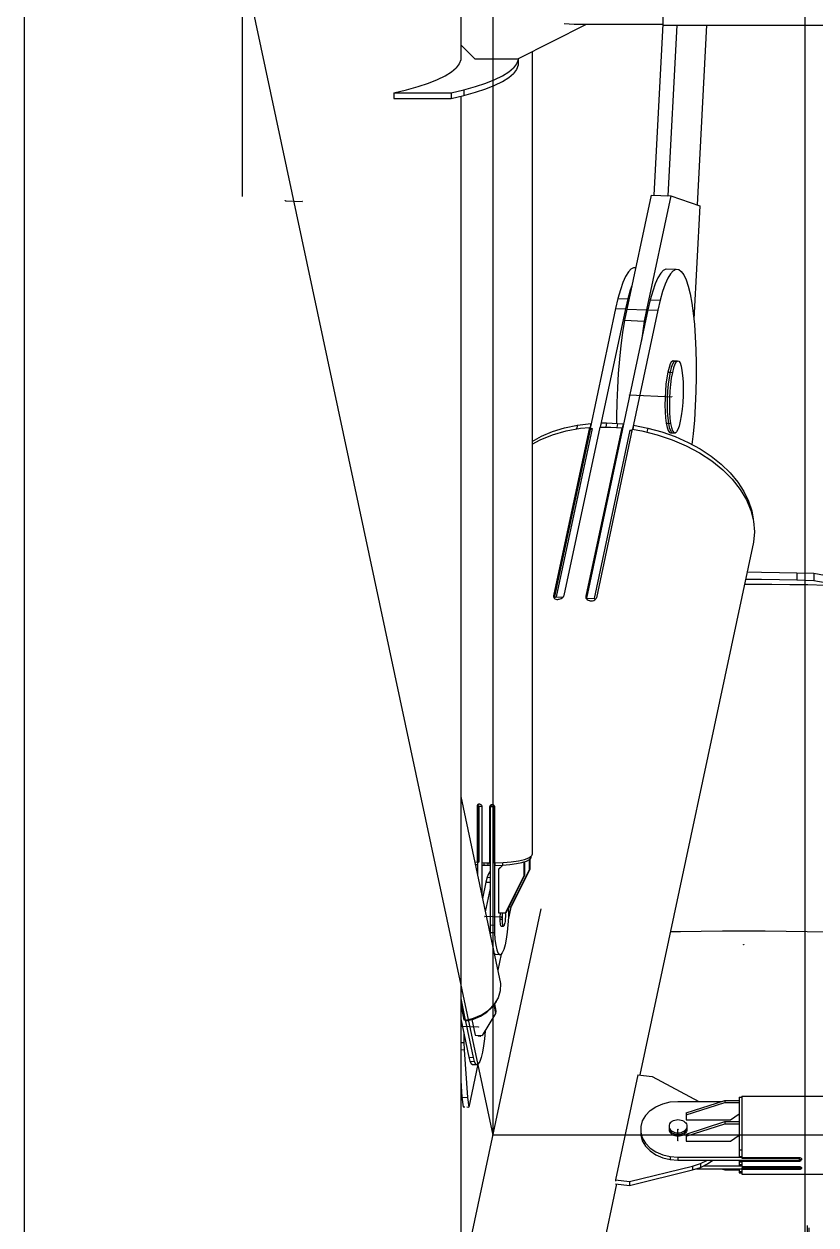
# Model space of a CAD drawing. Header units: millimetres. Extents: x 150209.93 to 150215.05, y 136675.65 to 136679.93.
# Drawn here: x 150213.4932 to 150213.5485, y 136676.2304 to 136676.3142 of the extents above; entities that cross this region are included whole.
import ezdxf

# ---------------------------------------------------------------- set-up
doc = ezdxf.new("R2010")
doc.units = ezdxf.units.MM
doc.header["$LTSCALE"] = 0.25
for name, pattern in [('CENTER', [50.8, 31.75, -6.35, 6.35, -6.35]), ('XKITLINE00', [0]), ('XKITLINE02', [4, 2, -2])]:
    doc.linetypes.add(name, pattern=pattern)

# ---------------------------------------------------------------- blocks, each defined once
blk = doc.blocks.new('çatıı')
at = {"color": 116, "linetype": 'XKITLINE02', "true_color": 0x136734}
for p, q in [((23096.3, 3998.62), (23096.3, 2597.45)), ((23097.15, 3998.62), (23097.15, 2299.1)), ((23097.68, 3997.81), (23097.68, 2298.3)), ((23096.3, 3463.1), (23096.3, 3417.45))]:
    blk.add_line(p, q, dxfattribs=at)
at = {"color": 8, "linetype": 'XKITLINE00'}
for p, q in [((22823.8, 3985.69), (22823.8, 2357.78)), ((22976.2, 3462.9), (22976.2, 3410.58)), ((23046.8, 3435.18), (23046.8, 3417.48)), ((22996.2, 3405.71), (23020.08, 3417.82)), ((23012.35, 3418.09), (23015.8, 3417.82)), ((23015.8, 3417.82), (23046.8, 3417.82)), ((23046.74, 3417.82), (23043.63, 3358.13)), ((23046.8, 3417.48), (23086.8, 3417.48)), ((23051.64, 3417.48), (23048.53, 3357.92)), ((23061.96, 3417.48), (23058.69, 3354.78)), ((23086.8, 3417.48), (23087.11, 3417.48)), ((23087.11, 3417.48), (23087.39, 3417.47)), ((23087.39, 3417.47), (23087.63, 3417.46)), ((23087.63, 3417.46), (23087.8, 3417.45)), ((23087.8, 3417.45), (23242.19, 3417.45)), ((22976.2, 3410.58), (22976.2, 3405.35)), ((22976.2, 3410.58), (22981.2, 3405.71)), ((22976.2, 3406.96), (22976.23, 3406.88)), ((22976.23, 3406.88), (22976.23, 3405.44)), ((23001.14, 3408.22), (23001.14, 3128.29)), ((22972.96, 3401.18), (22974.59, 3402.58)), ((22975.68, 3404), (22974.59, 3402.58)), ((22976.23, 3405.44), (22975.68, 3404)), ((22981.2, 3405.71), (22996.2, 3405.71)), ((22992.96, 3401.18), (22994.59, 3402.58)), ((22995.68, 3404), (22994.59, 3402.58)), ((22995.68, 3402.05), (22994.59, 3400.63)), ((22996.23, 3405.44), (22995.68, 3404)), ((22996.23, 3403.49), (22995.68, 3402.05)), ((22996.23, 3405.73), (22996.23, 3405.44)), ((22996.23, 3405.44), (22996.23, 3403.49)), ((22965.01, 3397.25), (22968.16, 3398.51)), ((22968.16, 3398.51), (22970.81, 3399.82)), ((22970.81, 3399.82), (22972.96, 3401.18)), ((22985.01, 3397.25), (22988.16, 3398.51)), ((22988.16, 3398.51), (22990.81, 3399.82)), ((22988.16, 3396.56), (22990.81, 3397.87)), ((22990.81, 3399.82), (22992.96, 3401.18)), ((22990.81, 3397.87), (22992.96, 3399.23)), ((22992.96, 3399.23), (22994.59, 3400.63)), ((22952.88, 3393.89), (22957.34, 3394.93)), ((22952.88, 3393.89), (22972.88, 3393.89)), ((22952.88, 3393.89), (22952.88, 3391.94)), ((22957.34, 3394.93), (22961.4, 3396.05)), ((22961.4, 3396.05), (22965.01, 3397.25)), ((22972.88, 3393.89), (22977.34, 3394.93)), ((22972.88, 3393.89), (22972.88, 3391.94)), ((22977.34, 3394.93), (22981.4, 3396.05)), ((22977.34, 3394.93), (22977.34, 3392.98)), ((22977.34, 3392.98), (22981.4, 3394.1)), ((22981.4, 3396.05), (22985.01, 3397.25)), ((22981.4, 3394.1), (22985.01, 3395.3)), ((22985.01, 3395.3), (22988.16, 3396.56)), ((22952.88, 3391.94), (22972.88, 3391.94)), ((22972.88, 3391.94), (22977.34, 3392.98)), ((22976.2, 3392.71), (22976.2, 2823.49)), ((23042.64, 3358.17), (23034.19, 3318.43)), ((23049.51, 3357.88), (23041.06, 3318.14)), ((23042.64, 3358.17), (23049.51, 3357.88)), ((23043.63, 3358.13), (23048.53, 3357.92)), ((23049.51, 3357.88), (23059.65, 3354.45)), ((23059.65, 3354.45), (23057.59, 3314.92)), ((23034.74, 3331.4), (23033.78, 3329.83)), ((23035.69, 3332.43), (23034.74, 3331.4)), ((23035.69, 3332.43), (23036.64, 3332.91)), ((23036.64, 3332.91), (23037.27, 3332.89)), ((23046.02, 3330.93), (23045.07, 3329.36)), ((23046.98, 3331.96), (23046.02, 3330.93)), ((23046.98, 3331.96), (23047.93, 3332.44)), ((23047.93, 3332.44), (23051.36, 3332.3)), ((23050.41, 3331.82), (23049.46, 3330.78)), ((23050.41, 3331.82), (23051.36, 3332.3)), ((23051.36, 3332.3), (23052.29, 3332.22)), ((23052.29, 3332.22), (23053.19, 3331.58)), ((23053.19, 3331.58), (23054.05, 3330.39)), ((23032.85, 3327.74), (23031.95, 3325.15)), ((23033.78, 3329.83), (23032.85, 3327.74)), ((23044.14, 3327.26), (23043.24, 3324.68)), ((23045.07, 3329.36), (23044.14, 3327.26)), ((23047.57, 3327.12), (23046.67, 3324.53)), ((23048.51, 3329.21), (23047.57, 3327.12)), ((23049.46, 3330.78), (23048.51, 3329.21)), ((23054.05, 3330.39), (23054.86, 3328.67)), ((23054.86, 3328.67), (23055.61, 3326.44)), ((23031.95, 3325.15), (23031.09, 3322.11)), ((23035.38, 3325.01), (23034.52, 3321.96)), ((23035.91, 3326.52), (23035.38, 3325.01)), ((23043.24, 3324.68), (23042.37, 3321.63)), ((23046.67, 3324.53), (23045.81, 3321.49)), ((23055.61, 3326.44), (23056.28, 3323.72)), ((23056.28, 3323.72), (23056.87, 3320.55)), ((23030.27, 3318.64), (23021.34, 3276.78)), ((23033.71, 3318.49), (23024.91, 3277.29)), ((23031.09, 3322.11), (23030.27, 3318.64)), ((23030.27, 3318.64), (23033.71, 3318.49)), ((23031.09, 3322.11), (23034.52, 3321.96)), ((23034.19, 3318.43), (23033.43, 3314.51)), ((23034.52, 3321.96), (23033.71, 3318.49)), ((23034.19, 3318.43), (23041.06, 3318.14)), ((23042.37, 3321.63), (23041.56, 3318.16)), ((23042.37, 3321.63), (23045.81, 3321.49)), ((23045.81, 3321.49), (23045, 3318.02)), ((23056.87, 3320.55), (23057.38, 3316.97)), ((23041.56, 3318.16), (23020.09, 3217.56)), ((23033.43, 3314.51), (23032.74, 3310.25)), ((23033.43, 3314.51), (23040.3, 3314.22)), ((23045, 3318.02), (23036.13, 3276.48)), ((23040.3, 3314.22), (23039.61, 3309.96)), ((23041.06, 3318.14), (23040.3, 3314.22)), ((23041.56, 3318.16), (23045, 3318.02)), ((23057.38, 3316.97), (23057.79, 3313.02)), ((23032.74, 3310.25), (23032.14, 3305.7)), ((23039.61, 3309.96), (23039.28, 3307.5)), ((23057.79, 3313.02), (23058.1, 3308.76)), ((23032.14, 3305.7), (23031.62, 3300.92)), ((23058.1, 3308.76), (23058.31, 3304.23)), ((23058.31, 3304.23), (23058.41, 3299.5)), ((23031.62, 3300.92), (23031.2, 3295.99)), ((23048.92, 3298.05), (23048.51, 3296.41)), ((23049.37, 3299.3), (23048.92, 3298.05)), ((23049.71, 3298.01), (23049.29, 3296.37)), ((23049.71, 3298.01), (23049.29, 3296.37)), ((23049.84, 3300.11), (23049.37, 3299.3)), ((23050.16, 3299.26), (23049.71, 3298.01)), ((23050.16, 3299.26), (23049.71, 3298.01)), ((23049.84, 3300.11), (23050.31, 3300.45)), ((23050.49, 3297.98), (23050.08, 3296.34)), ((23050.63, 3300.07), (23050.16, 3299.26)), ((23050.63, 3300.07), (23050.16, 3299.26)), ((23050.31, 3300.45), (23051.1, 3300.42)), ((23050.94, 3299.23), (23050.49, 3297.98)), ((23050.63, 3300.07), (23051.1, 3300.42)), ((23050.63, 3300.07), (23051.1, 3300.42)), ((23051.41, 3300.04), (23050.94, 3299.23)), ((23051.1, 3300.42), (23051.88, 3300.38)), ((23051.41, 3300.04), (23051.88, 3300.38)), ((23051.88, 3300.38), (23052.34, 3300.24)), ((23052.34, 3300.24), (23052.76, 3299.62)), ((23052.76, 3299.62), (23053.13, 3298.54)), ((23053.13, 3298.54), (23053.44, 3297.06)), ((23058.41, 3299.5), (23058.41, 3294.62)), ((23031.2, 3295.99), (23030.89, 3290.95)), ((23048.15, 3294.44), (23047.86, 3292.22)), ((23048.51, 3296.41), (23048.15, 3294.44)), ((23048.51, 3296.41), (23049.29, 3296.37)), ((23048.94, 3294.4), (23048.64, 3292.18)), ((23048.94, 3294.4), (23048.64, 3292.18)), ((23049.29, 3296.37), (23048.94, 3294.4)), ((23049.29, 3296.37), (23048.94, 3294.4)), ((23049.29, 3296.37), (23050.08, 3296.34)), ((23049.72, 3294.37), (23049.43, 3292.15)), ((23050.08, 3296.34), (23049.72, 3294.37)), ((23053.44, 3297.06), (23053.67, 3295.21)), ((23053.67, 3295.21), (23053.82, 3293.08)), ((23058.41, 3294.62), (23058.29, 3289.66)), ((23030.89, 3290.95), (23030.68, 3285.88)), ((23047.65, 3289.83), (23047.52, 3287.36)), ((23047.86, 3292.22), (23047.65, 3289.83)), ((23048.43, 3289.79), (23048.3, 3287.33)), ((23048.43, 3289.79), (23048.3, 3287.33)), ((23048.64, 3292.18), (23048.43, 3289.79)), ((23048.64, 3292.18), (23048.43, 3289.79)), ((23049.22, 3289.76), (23049.09, 3287.3)), ((23049.43, 3292.15), (23049.22, 3289.76)), ((23053.82, 3293.08), (23053.88, 3290.75)), ((23053.88, 3290.75), (23053.84, 3288.31)), ((23058.29, 3289.66), (23058.08, 3284.67)), ((23030.68, 3285.88), (23030.58, 3280.84)), ((23047.52, 3287.36), (23047.48, 3284.92)), ((23047.48, 3284.92), (23047.54, 3282.59)), ((23048.3, 3287.33), (23048.27, 3284.89)), ((23048.3, 3287.33), (23048.27, 3284.89)), ((23048.27, 3284.89), (23048.33, 3282.55)), ((23048.27, 3284.89), (23048.33, 3282.55)), ((23049.09, 3287.3), (23049.05, 3284.85)), ((23049.05, 3284.85), (23049.11, 3282.52)), ((23053.72, 3285.85), (23053.51, 3283.46)), ((23053.84, 3288.31), (23053.72, 3285.85)), ((23030.58, 3280.84), (23030.59, 3278.56)), ((23047.54, 3282.59), (23047.69, 3280.46)), ((23048.33, 3282.55), (23048.47, 3280.43)), ((23048.33, 3282.55), (23048.47, 3280.43)), ((23049.11, 3282.52), (23049.26, 3280.39)), ((23053.21, 3281.24), (23052.86, 3279.27)), ((23053.51, 3283.46), (23053.21, 3281.24)), ((23058.08, 3284.67), (23057.76, 3279.73)), ((23008.25, 3275.72), (23012.47, 3277.02)), ((23021.19, 3277.11), (23008.65, 3218.37)), ((23021.39, 3276.47), (23008.85, 3217.73)), ((23022.11, 3276.75), (23009.57, 3218)), ((23024.77, 3277.29), (23012.23, 3218.54)), ((23012.47, 3277.02), (23016.95, 3277.96)), ((23012.99, 3275.94), (23017.98, 3276.84)), ((23016.95, 3277.96), (23016.66, 3276.6)), ((23016.95, 3277.96), (23021.65, 3278.52)), ((23017.98, 3276.84), (23021.19, 3277.11)), ((23032.42, 3276.96), (23019.89, 3218.22)), ((23021.19, 3277.11), (23021.32, 3276.29)), ((23021.65, 3278.52), (23021.26, 3276.68)), ((23021.26, 3276.68), (23021.34, 3276.21)), ((23021.34, 3276.78), (23022.11, 3276.75)), ((23021.34, 3276.78), (23021.39, 3276.47)), ((23021.39, 3276.47), (23022.11, 3276.75)), ((23021.65, 3278.52), (23021.68, 3278.36)), ((23036.11, 3276.49), (23023.57, 3217.74)), ((23024.77, 3277.29), (23028.57, 3277.28)), ((23025.23, 3278.69), (23024.93, 3277.29)), ((23025.23, 3278.69), (23027.13, 3278.7)), ((23027.13, 3278.7), (23026.83, 3277.28)), ((23027.13, 3278.7), (23029.04, 3278.65)), ((23028.57, 3277.28), (23032.42, 3276.96)), ((23029.04, 3278.65), (23030.96, 3278.54)), ((23030.96, 3278.54), (23030.65, 3277.11)), ((23030.96, 3278.54), (23032.88, 3278.37)), ((23032.42, 3276.96), (23032.56, 3276.15)), ((23032.88, 3278.37), (23032.49, 3276.53)), ((23032.49, 3276.53), (23032.57, 3276.05)), ((23032.88, 3278.37), (23032.96, 3277.88)), ((23036.11, 3276.49), (23039.45, 3275.93)), ((23036.57, 3277.89), (23036.26, 3276.46)), ((23036.57, 3277.89), (23041.52, 3276.93)), ((23041.52, 3276.93), (23041.21, 3275.5)), ((23041.52, 3276.93), (23046.37, 3275.6)), ((23047.69, 3280.46), (23047.92, 3278.62)), ((23047.92, 3278.62), (23048.71, 3278.58)), ((23047.92, 3278.62), (23048.23, 3277.13)), ((23048.23, 3277.13), (23048.6, 3276.05)), ((23048.47, 3280.43), (23048.71, 3278.58)), ((23048.47, 3280.43), (23048.71, 3278.58)), ((23048.71, 3278.58), (23049.02, 3277.1)), ((23048.71, 3278.58), (23049.49, 3278.55)), ((23048.71, 3278.58), (23049.02, 3277.1)), ((23049.02, 3277.1), (23049.39, 3276.02)), ((23049.02, 3277.1), (23049.39, 3276.02)), ((23049.26, 3280.39), (23049.49, 3278.55)), ((23049.49, 3278.55), (23049.8, 3277.06)), ((23049.8, 3277.06), (23050.17, 3275.99)), ((23051.99, 3276.38), (23051.52, 3275.56)), ((23052.44, 3277.63), (23051.99, 3276.38)), ((23052.86, 3279.27), (23052.44, 3277.63)), ((23057.76, 3279.73), (23057.34, 3274.88)), ((23001.14, 3272.27), (23004.36, 3274.08)), ((23001.14, 3271.32), (23003.98, 3272.87)), ((23003.98, 3272.87), (23008.3, 3274.61)), ((23004.36, 3274.08), (23008.25, 3275.72)), ((23008.3, 3274.61), (23012.99, 3275.94)), ((23021.32, 3276.29), (23008.81, 3217.63)), ((23032.56, 3276.15), (23020.03, 3217.46)), ((23035.29, 3276.19), (23022.75, 3217.45)), ((23035.29, 3276.19), (23036.04, 3276.16)), ((23035.29, 3276.19), (23035.98, 3275.91)), ((23039.45, 3275.93), (23044.8, 3274.6)), ((23044.8, 3274.6), (23049.99, 3272.86)), ((23046.37, 3275.6), (23051.06, 3273.93)), ((23048.6, 3276.05), (23049.03, 3275.43)), ((23049.03, 3275.43), (23049.48, 3275.29)), ((23049.39, 3276.02), (23049.81, 3275.4)), ((23049.39, 3276.02), (23049.81, 3275.4)), ((23049.48, 3275.29), (23050.27, 3275.26)), ((23049.81, 3275.4), (23050.27, 3275.26)), ((23049.81, 3275.4), (23050.27, 3275.26)), ((23049.99, 3272.86), (23054.94, 3270.73)), ((23050.17, 3275.99), (23050.6, 3275.37)), ((23050.27, 3275.26), (23051.05, 3275.22)), ((23050.6, 3275.37), (23051.05, 3275.22)), ((23051.05, 3275.22), (23051.52, 3275.56)), ((23051.06, 3273.93), (23055.55, 3271.93)), ((23057.34, 3274.88), (23056.93, 3271.18)), ((23054.94, 3270.73), (23059.58, 3268.25)), ((23055.55, 3271.93), (23059.76, 3269.64)), ((23059.58, 3268.25), (23063.84, 3265.44)), ((23059.76, 3269.64), (23063.65, 3267.07)), ((23063.65, 3267.07), (23067.17, 3264.27)), ((23063.84, 3265.44), (23067.66, 3262.36)), ((23067.17, 3264.27), (23070.27, 3261.27)), ((23067.66, 3262.36), (23070.98, 3259.04)), ((23070.27, 3261.27), (23072.91, 3258.1)), ((23028.24, 3255.93), (23028.26, 3255.82)), ((23070.98, 3259.04), (23073.76, 3255.54)), ((23072.91, 3258.1), (23075.07, 3254.81)), ((23073.76, 3255.54), (23075.95, 3251.9)), ((23075.07, 3254.81), (23076.71, 3251.43)), ((23075.95, 3251.9), (23077.52, 3248.18)), ((23076.71, 3251.43), (23077.81, 3248.01)), ((23077.52, 3248.18), (23078.46, 3244.44)), ((23077.81, 3248.01), (23078.28, 3245.14)), ((23078.46, 3244.44), (23078.74, 3240.72)), ((23078.74, 3240.72), (23078.36, 3237.08)), ((23078.36, 3237.08), (23038.7, 3051.26)), ((23076.15, 3226.73), (23081.2, 3226.68)), ((23081.2, 3226.68), (23087.45, 3226.57)), ((23087.45, 3226.57), (23093.54, 3226.44)), ((23093.54, 3226.44), (23099.43, 3226.27)), ((23093.54, 3226.44), (23093.54, 3223.94)), ((23099.43, 3226.27), (23109.37, 3224.48)), ((23099.43, 3226.27), (23099.43, 3223.77)), ((23010.16, 3223.98), (23010.18, 3223.97)), ((23075.24, 3222.5), (23078.33, 3222.5)), ((23075.62, 3224.24), (23081.2, 3224.18)), ((23078.33, 3222.5), (23084.77, 3222.46)), ((23081.2, 3224.18), (23087.45, 3224.08)), ((23084.77, 3222.46), (23091.13, 3222.39)), ((23087.45, 3224.08), (23093.54, 3223.94)), ((23091.13, 3222.39), (23097.39, 3222.29)), ((23093.54, 3223.94), (23099.43, 3223.77)), ((23097.39, 3222.29), (23103.48, 3222.15)), ((23099.43, 3223.77), (23109.37, 3221.98)), ((23008.65, 3218.37), (23008.63, 3218.07)), ((23008.63, 3218.07), (23008.7, 3217.79)), ((23008.65, 3218.37), (23008.76, 3217.7)), ((23008.7, 3217.79), (23008.86, 3217.55)), ((23008.85, 3217.73), (23009.57, 3218)), ((23008.85, 3217.73), (23008.88, 3217.53)), ((23009.57, 3218), (23011.88, 3217.9)), ((23011.66, 3217.69), (23011.93, 3217.95)), ((23012.12, 3218.24), (23011.93, 3217.95)), ((23012.23, 3218.54), (23012.12, 3218.24)), ((23019.89, 3218.22), (23019.87, 3217.91)), ((23019.87, 3217.91), (23019.94, 3217.61)), ((23019.89, 3218.22), (23020, 3217.51)), ((23023.57, 3217.74), (23023.46, 3217.44)), ((23008.86, 3217.55), (23009.09, 3217.36)), ((23009.09, 3217.36), (23009.4, 3217.23)), ((23009.4, 3217.23), (23009.75, 3217.16)), ((23009.75, 3217.16), (23010.14, 3217.16)), ((23010.14, 3217.16), (23010.38, 3217.2)), ((23010.38, 3217.2), (23010.55, 3217.21)), ((23010.55, 3217.21), (23010.95, 3217.31)), ((23010.95, 3217.31), (23011.32, 3217.48)), ((23011.32, 3217.48), (23011.66, 3217.69)), ((23019.94, 3217.61), (23020.1, 3217.34)), ((23020.09, 3217.56), (23020.13, 3217.31)), ((23020.09, 3217.56), (23022.75, 3217.45)), ((23020.1, 3217.34), (23020.35, 3217.1)), ((23020.35, 3217.1), (23020.66, 3216.91)), ((23020.66, 3216.91), (23021.02, 3216.77)), ((23021.02, 3216.77), (23021.19, 3216.75)), ((23021.19, 3216.75), (23021.43, 3216.69)), ((23021.43, 3216.69), (23021.85, 3216.65)), ((23021.85, 3216.65), (23022.26, 3216.69)), ((23022.26, 3216.69), (23022.65, 3216.79)), ((23022.65, 3216.79), (23022.99, 3216.96)), ((23022.75, 3217.45), (23023.29, 3217.22)), ((23022.99, 3216.96), (23023.26, 3217.18)), ((23023.46, 3217.44), (23023.26, 3217.18)), ((22976.2, 3148.38), (22990.13, 3083.1)), ((22982, 3145.29), (22981.94, 3145.04)), ((22982.06, 3145.17), (22981.94, 3145.04)), ((22981.94, 3145.04), (22981.94, 3125.5)), ((22982.1, 3145.51), (22982, 3145.29)), ((22982.1, 3145.39), (22982.06, 3145.17)), ((22982.06, 3145.17), (22982.06, 3125.64)), ((22982.19, 3145.6), (22982.1, 3145.42)), ((22982.11, 3145.53), (22982.28, 3145.68)), ((22982.73, 3145.81), (22982.13, 3145.13)), ((22982.13, 3145.13), (22982.13, 3125.59)), ((22982.13, 3145.13), (22982.52, 3145.05)), ((22982.28, 3145.68), (22982.5, 3145.78)), ((22982.5, 3145.78), (22982.76, 3145.81)), ((22982.52, 3145.05), (22982.52, 3125.52)), ((22982.52, 3145.05), (22983.55, 3145.01)), ((22982.76, 3145.81), (22983.01, 3145.75)), ((22983.01, 3145.75), (22983.24, 3145.62)), ((22983.24, 3145.62), (22983.42, 3145.42)), ((22983.42, 3145.42), (22983.53, 3145.18)), ((22983.53, 3145.18), (22983.57, 3144.92)), ((22983.55, 3145.01), (22983.55, 3113.92)), ((22983.57, 3144.92), (22983.57, 3125.39)), ((22986.36, 3145.07), (22986.32, 3144.81)), ((22986.44, 3144.94), (22986.32, 3144.81)), ((22986.32, 3144.81), (22986.32, 3125.28)), ((22986.49, 3145.29), (22986.36, 3145.07)), ((22986.48, 3145.19), (22986.36, 3145.07)), ((22986.48, 3145.19), (22986.44, 3144.94)), ((22986.44, 3144.94), (22986.44, 3125.4)), ((22986.58, 3145.38), (22986.48, 3145.19)), ((22986.49, 3145.29), (22986.67, 3145.48)), ((22987.15, 3145.62), (22986.5, 3144.89)), ((22986.5, 3144.89), (22986.5, 3103.58)), ((22986.5, 3144.89), (22987.52, 3144.85)), ((22986.67, 3145.48), (22986.91, 3145.59)), ((22986.91, 3145.59), (22987.18, 3145.63)), ((22987.18, 3145.63), (22987.44, 3145.58)), ((22987.44, 3145.58), (22987.68, 3145.46)), ((22987.52, 3144.85), (22988.01, 3144.88)), ((22987.52, 3144.85), (22987.52, 3125.31)), ((22987.68, 3145.46), (22987.87, 3145.27)), ((22987.87, 3145.27), (22987.97, 3145.04)), ((22987.97, 3145.04), (22988.03, 3144.78)), ((22988.02, 3144.84), (22988.02, 3125.35)), ((22988.03, 3144.78), (22988.03, 3125.25)), ((22982.06, 3130.73), (22982.13, 3130.73)), ((22981.05, 3125.62), (22981.94, 3125.5)), ((22982.06, 3125.64), (22981.94, 3125.5)), ((22982.13, 3125.71), (22982.02, 3125.59)), ((22982.02, 3125.59), (22982.02, 3124.61)), ((22982.13, 3125.59), (22982.08, 3125.54)), ((22982.08, 3125.54), (22982.52, 3125.52)), ((22982.08, 3125.54), (22982.08, 3120.82)), ((22982.13, 3125.59), (22982.52, 3125.52)), ((22986.5, 3128.66), (22986.44, 3128.6)), ((22990.99, 3125.35), (22993.84, 3125.59)), ((22993.84, 3125.59), (22996.37, 3125.95)), ((22996.37, 3125.95), (22998.45, 3126.44)), ((22997.6, 3125.37), (22998.22, 3125.56)), ((22998.22, 3125.56), (22998.24, 3125.56)), ((22998.25, 3125.57), (22998.24, 3125.56)), ((22998.24, 3125.56), (22998.24, 3120.68)), ((22998.25, 3125.57), (22999.14, 3125.85)), ((22998.43, 3125.63), (22998.43, 3120.89)), ((22998.45, 3126.44), (22999.99, 3127)), ((22999.14, 3125.85), (23000.18, 3126.39)), ((22999.99, 3127), (23000.9, 3127.63)), ((23000.13, 3126.36), (23000.13, 3122.79)), ((23000.69, 3126.96), (23000.18, 3126.39)), ((23000.32, 3126.54), (23000.32, 3123)), ((23000.69, 3127.49), (23000.69, 3126.96)), ((23001.14, 3128.29), (23000.9, 3127.63)), ((22981.25, 3124.71), (22982.02, 3124.61)), ((22982.08, 3124.68), (22982.02, 3124.61)), ((22983.57, 3125.39), (22984.92, 3125.3)), ((22983.63, 3125.39), (22983.63, 3124.48)), ((22983.63, 3124.48), (22984.31, 3124.44)), ((22984.31, 3125.34), (22984.31, 3124.44)), ((22984.31, 3124.44), (22984.99, 3124.41)), ((22984.92, 3125.3), (22986.32, 3125.28)), ((22984.99, 3124.41), (22985.69, 3124.38)), ((22985.94, 3121.45), (22985.45, 3120.19)), ((22985.69, 3125.29), (22985.69, 3124.38)), ((22985.69, 3124.38), (22986.38, 3124.37)), ((22986.45, 3122.29), (22985.94, 3121.45)), ((22986.44, 3125.4), (22986.32, 3125.28)), ((22986.5, 3125.47), (22986.38, 3125.35)), ((22986.38, 3125.35), (22986.38, 3124.37)), ((22986.5, 3124.49), (22986.38, 3124.37)), ((22986.45, 3122.29), (22986.5, 3122.33)), ((22987.52, 3125.31), (22988.02, 3125.35)), ((22987.52, 3125.31), (22987.97, 3125.3)), ((22988.02, 3125.35), (22987.97, 3125.3)), ((22987.97, 3125.3), (22987.97, 3103.52)), ((22988.03, 3125.25), (22990.99, 3125.35)), ((22988.11, 3125.25), (22988.11, 3124.36)), ((22988.11, 3124.36), (22990.79, 3124.45)), ((22989.4, 3123), (22990.94, 3124.46)), ((22989.59, 3123.21), (22989.4, 3123)), ((22989.4, 3123), (22989.4, 3107.86)), ((22989.59, 3123.21), (22990.9, 3124.46)), ((22990.79, 3125.34), (22990.79, 3124.45)), ((22990.79, 3124.45), (22993.34, 3124.65)), ((22993.34, 3124.65), (22995.64, 3124.96)), ((23000.13, 3122.79), (22993.75, 3109.87)), ((23000.32, 3123), (22993.93, 3110.08)), ((22995.64, 3124.96), (22997.6, 3125.37)), ((23000.32, 3123), (23000.13, 3122.79)), ((22984.98, 3118.55), (22983.78, 3112.83)), ((22985.45, 3120.19), (22984.98, 3118.55)), ((22984.98, 3118.55), (22986.5, 3118.49)), ((22985.45, 3120.19), (22986.5, 3120.14)), ((22998.24, 3120.68), (22991.86, 3107.76)), ((22998.43, 3120.89), (22992.05, 3107.97)), ((22998.43, 3120.89), (22998.24, 3120.68)), ((22986.5, 3116.32), (22984.78, 3108.16)), ((22993.75, 3109.81), (22992.8, 3105.31)), ((22992.91, 3109.06), (22992.86, 3106.34)), ((22992.91, 3109.72), (22992.91, 3109.06)), ((22993, 3109.9), (22993.75, 3109.87)), ((22993.74, 3109.86), (22993.75, 3109.81)), ((22993.93, 3110.08), (22993.75, 3109.87)), ((22989.4, 3107.86), (22991.86, 3107.76)), ((22989.87, 3106.17), (22989.86, 3105.63)), ((22989.86, 3105.63), (22990.64, 3105.6)), ((22989.86, 3105.63), (22989.87, 3105.12)), ((22989.89, 3106.71), (22989.87, 3106.17)), ((22989.87, 3105.12), (22989.89, 3104.64)), ((22989.93, 3107.23), (22989.89, 3106.71)), ((22989.89, 3104.64), (22989.93, 3104.21)), ((22989.99, 3107.73), (22989.93, 3107.23)), ((22990.01, 3107.83), (22989.99, 3107.73)), ((22990.65, 3106.13), (22990.64, 3105.6)), ((22990.64, 3105.6), (22990.65, 3105.08)), ((22990.68, 3106.67), (22990.65, 3106.13)), ((22990.65, 3105.08), (22990.68, 3104.6)), ((22990.72, 3107.2), (22990.68, 3106.67)), ((22990.68, 3104.6), (22990.72, 3104.17)), ((22990.78, 3107.7), (22990.72, 3107.2)), ((22990.8, 3107.8), (22990.78, 3107.7)), ((22991.68, 3104.81), (22991.6, 3104.36)), ((22991.73, 3105.31), (22991.68, 3104.81)), ((22991.78, 3105.83), (22991.73, 3105.31)), ((22991.78, 3107.76), (22991.8, 3107.43)), ((22991.8, 3106.37), (22991.78, 3105.83)), ((22991.8, 3107.43), (22991.81, 3106.91)), ((22991.81, 3106.91), (22991.8, 3106.37)), ((22992.05, 3107.97), (22991.86, 3107.76)), ((22992.86, 3106.34), (22992.7, 3103.61)), ((22986.5, 3103.58), (22986.55, 3100.98)), ((22986.5, 3103.58), (22987.97, 3103.52)), ((22986.55, 3100.98), (22986.66, 3099.34)), ((22986.55, 3100.98), (22988.02, 3100.92)), ((22987.97, 3103.52), (22988.02, 3100.92)), ((22988.02, 3100.92), (22988.18, 3098.55)), ((22989.93, 3104.21), (22989.99, 3103.84)), ((22989.99, 3103.84), (22990.07, 3103.55)), ((22990.07, 3103.55), (22990.15, 3103.34)), ((22990.15, 3103.34), (22990.24, 3103.22)), ((22990.24, 3103.22), (22990.34, 3103.19)), ((22990.34, 3103.19), (22991.13, 3103.16)), ((22990.72, 3104.17), (22990.78, 3103.81)), ((22990.78, 3103.81), (22990.85, 3103.51)), ((22990.85, 3103.51), (22990.93, 3103.31)), ((22990.93, 3103.31), (22991.03, 3103.19)), ((22991.03, 3103.19), (22991.13, 3103.16)), ((22991.13, 3103.16), (22991.23, 3103.23)), ((22991.33, 3103.39), (22991.23, 3103.23)), ((22991.43, 3103.63), (22991.33, 3103.39)), ((22991.52, 3103.96), (22991.43, 3103.63)), ((22991.6, 3104.36), (22991.52, 3103.96)), ((22992.44, 3101.01), (22992.1, 3098.63)), ((22992.7, 3103.61), (22992.44, 3101.01)), ((23049.37, 3101.24), (23052.88, 3101.32)), ((23052.88, 3101.32), (23060.13, 3101.44)), ((23060.13, 3101.44), (23067.53, 3101.51)), ((23067.53, 3101.51), (23075, 3101.53)), ((23075, 3101.53), (23082.46, 3101.51)), ((23082.46, 3101.51), (23089.86, 3101.44)), ((23089.86, 3101.44), (23097.12, 3101.32)), ((23097.12, 3101.32), (23104.16, 3101.16)), ((22988.18, 3098.55), (22988.44, 3096.53)), ((22988.44, 3096.53), (22988.79, 3094.93)), ((22991.68, 3096.59), (22991.21, 3094.98)), ((22992.1, 3098.63), (22991.68, 3096.59)), ((22987.86, 3093.74), (22988.2, 3093.33)), ((22988.2, 3093.33), (22989.68, 3093.26)), ((22988.79, 3094.93), (22989.2, 3093.82)), ((22990.3, 3093.4), (22989.12, 3087.81)), ((22989.2, 3093.82), (22989.68, 3093.26)), ((22989.68, 3093.26), (22990.18, 3093.27)), ((22990.7, 3093.85), (22990.18, 3093.27)), ((22991.21, 3094.98), (22990.7, 3093.85)), ((22990.03, 3080.63), (22989.27, 3078.19)), ((22990.13, 3083.1), (22990.03, 3080.63)), ((22976.2, 3077.86), (22977.8, 3070.33)), ((22976.2, 3075.61), (22977.29, 3070.51)), ((22987.87, 3075.9), (22985.91, 3073.88)), ((22987.76, 3075.69), (22987.17, 3074.88)), ((22987.75, 3075.67), (22987.76, 3075.67)), ((22987.77, 3075.71), (22987.76, 3075.67)), ((22987.76, 3075.67), (22988.39, 3072.73)), ((22988.59, 3076.84), (22987.77, 3075.71)), ((22989.27, 3078.19), (22987.87, 3075.9)), ((22988, 3076.03), (22988.53, 3073.53)), ((22988.94, 3077.65), (22988.59, 3076.84)), ((22980.63, 3070.7), (22983.11, 3071.74)), ((22980.71, 3071.02), (22983.48, 3072.22)), ((22983.11, 3071.74), (22985.32, 3073.15)), ((22983.48, 3072.22), (22985.91, 3073.88)), ((22988.39, 3072.73), (22983.7, 3065.05)), ((22985.32, 3073.15), (22987.17, 3074.88)), ((22988.53, 3073.53), (22988.39, 3072.73)), ((22976.2, 3070.83), (22979.06, 3057.42)), ((22976.2, 3070.8), (22976.2, 3070.76)), ((22976.2, 3070.27), (22976.27, 3069.9)), ((22976.2, 3069.9), (22976.27, 3069.9)), ((22976.33, 3070.21), (22976.27, 3069.9)), ((22977.29, 3070.51), (22977.73, 3070.68)), ((22977.29, 3070.51), (22977.73, 3070.49)), ((22977.75, 3070.59), (22977.73, 3070.49)), ((22977.73, 3070.49), (22980.53, 3057.36)), ((22977.8, 3070.33), (22980.71, 3071.02)), ((22977.92, 3070.36), (22977.98, 3070.07)), ((22977.98, 3070.07), (22980.63, 3070.7)), ((22980.09, 3070.57), (22981.25, 3065.15)), ((22980.57, 3070.98), (22980.63, 3070.7)), ((22977.34, 3065.45), (22977.34, 3065.2)), ((22977.34, 3065.2), (22977.36, 3062.54)), ((22981.25, 3065.15), (22983.7, 3065.05)), ((22982.03, 3065.12), (22982.1, 3064.97)), ((22982.1, 3064.97), (22982.19, 3064.86)), ((22982.29, 3064.85), (22983.08, 3064.82)), ((22982.82, 3065.08), (22982.89, 3064.93)), ((22982.89, 3064.93), (22982.98, 3064.83)), ((22982.98, 3064.83), (22983.08, 3064.82)), ((22983.08, 3064.82), (22983.18, 3064.9)), ((22983.27, 3065.06), (22983.18, 3064.9)), ((22984.51, 3063.88), (22984.21, 3061.38)), ((22984.72, 3066.55), (22984.51, 3063.88)), ((22984.73, 3066.73), (22984.72, 3066.55)), ((22976.2, 3062.59), (22977.36, 3062.54)), ((22976.2, 3060.1), (22977.47, 3060.05)), ((22977.36, 3062.54), (22977.47, 3060.05)), ((22977.47, 3060.05), (22978.53, 3043.43)), ((22983.82, 3059.17), (22983.37, 3057.34)), ((22984.21, 3061.38), (22983.82, 3059.17)), ((22979.06, 3057.42), (22979.44, 3056.05)), ((22979.06, 3057.42), (22980.53, 3057.36)), ((22982.23, 3055.06), (22979.07, 3040.04)), ((22979.44, 3056.05), (22979.89, 3055.2)), ((22979.44, 3056.05), (22980.91, 3055.99)), ((22979.89, 3055.2), (22980.38, 3054.91)), ((22980.38, 3054.91), (22981.85, 3054.85)), ((22980.53, 3057.36), (22980.91, 3055.99)), ((22980.91, 3055.99), (22981.36, 3055.14)), ((22981.36, 3055.14), (22981.85, 3054.85)), ((22981.85, 3054.85), (22982.36, 3055.13)), ((22982.88, 3055.98), (22982.36, 3055.13)), ((22983.37, 3057.34), (22982.88, 3055.98)), ((23038.08, 3051.34), (23030.24, 3014.62)), ((23038.08, 3051.34), (23043.02, 3050.75)), ((23043.02, 3050.75), (23059.27, 3042.02)), ((22976.2, 3049.34), (22976.57, 3043.51)), ((22976.57, 3043.51), (22978.53, 3043.43)), ((22976.57, 3043.51), (22977.11, 3040.12)), ((22978.53, 3043.43), (22979.07, 3040.04)), ((23046.73, 3041.18), (23049.33, 3041.81)), ((23049.33, 3041.81), (23052.05, 3042.02)), ((23052.05, 3042.02), (23067.21, 3042.02)), ((23054.85, 3038.04), (23068.35, 3042.39)), ((23068.35, 3042.39), (23068.35, 3041.65)), ((23068.35, 3042.39), (23073.35, 3042.39)), ((23073.35, 3043.48), (23074.35, 3043.48)), ((23073.35, 3043.48), (23073.35, 3042.39)), ((23073.35, 3042.39), (23073.35, 3042.35)), ((23073.35, 3042.35), (23073.35, 3034.24)), ((23074.35, 3043.9), (23146.63, 3043.9)), ((23074.35, 3043.9), (23074.35, 3022.47)), ((22977.11, 3040.12), (22977.61, 3040.1)), ((22978.32, 3040.07), (22979.07, 3040.04)), ((23042.32, 3038.8), (23040.71, 3037.15)), ((23042.32, 3038.8), (23044.35, 3040.16)), ((23044.35, 3040.16), (23046.73, 3041.18)), ((23054.85, 3037.3), (23068.35, 3041.65)), ((23054.85, 3038.04), (23054.85, 3035.63)), ((23068.35, 3041.65), (23073.35, 3041.65)), ((23070.35, 3035.63), (23073.35, 3037.63)), ((23039.59, 3035.29), (23039.03, 3033.3)), ((23040.71, 3037.15), (23039.59, 3035.29)), ((23049, 3033.75), (23048.95, 3033.35)), ((23049.14, 3034.14), (23049, 3033.75)), ((23049.37, 3034.5), (23049.14, 3034.14)), ((23049.68, 3034.83), (23049.37, 3034.5)), ((23049.68, 3034.83), (23050.06, 3035.12)), ((23050.06, 3035.12), (23050.5, 3035.35)), ((23050.5, 3035.35), (23050.99, 3035.52)), ((23050.99, 3035.52), (23051.51, 3035.62)), ((23051.51, 3035.62), (23052.05, 3035.66)), ((23052.05, 3035.66), (23052.59, 3035.62)), ((23052.59, 3035.62), (23053.11, 3035.52)), ((23053.11, 3035.52), (23053.6, 3035.35)), ((23053.6, 3035.35), (23054.05, 3035.12)), ((23054.05, 3035.12), (23054.43, 3034.83)), ((23054.43, 3034.83), (23054.74, 3034.5)), ((23054.74, 3034.5), (23054.97, 3034.14)), ((23054.85, 3035.63), (23070.35, 3035.63)), ((23054.85, 3030.61), (23068.35, 3034.95)), ((23054.85, 3029.86), (23068.35, 3034.21)), ((23054.97, 3034.14), (23055.11, 3033.75)), ((23055.11, 3033.75), (23055.15, 3033.35)), ((23068.35, 3034.95), (23068.35, 3034.21)), ((23068.35, 3034.95), (23073.35, 3034.95)), ((23068.35, 3034.21), (23073.35, 3034.21)), ((23073.35, 3034.24), (23073.35, 3034.21)), ((23073.35, 3034.21), (23073.35, 3034.2)), ((23073.35, 3034.2), (23073.35, 3022.77)), ((23039.03, 3033.3), (23039.03, 3030.26)), ((23039.03, 3031.26), (23039.59, 3029.27)), ((23039.03, 3030.26), (23039.59, 3028.27)), ((23039.59, 3029.27), (23040.71, 3027.41)), ((23048.95, 3033.35), (23048.95, 3032.82)), ((23048.95, 3033.35), (23049, 3032.95)), ((23048.95, 3032.82), (23049, 3032.42)), ((23048.95, 3032.82), (23048.95, 3032.28)), ((23048.95, 3032.82), (23049, 3032.42)), ((23048.95, 3032.28), (23049, 3031.88)), ((23049, 3032.95), (23049.14, 3032.56)), ((23049, 3032.42), (23049.14, 3032.03)), ((23049, 3032.42), (23049.14, 3032.03)), ((23049, 3031.88), (23049.14, 3031.49)), ((23049.14, 3032.56), (23049.37, 3032.2)), ((23049.14, 3032.03), (23049.37, 3031.66)), ((23049.14, 3032.03), (23049.37, 3031.66)), ((23049.14, 3031.49), (23049.37, 3031.13)), ((23049.37, 3032.2), (23049.68, 3031.87)), ((23049.37, 3031.66), (23049.68, 3031.33)), ((23049.37, 3031.66), (23049.68, 3031.33)), ((23049.37, 3031.13), (23049.68, 3030.8)), ((23049.68, 3031.87), (23050.06, 3031.59)), ((23049.68, 3031.33), (23050.06, 3031.05)), ((23049.68, 3031.33), (23050.06, 3031.05)), ((23049.68, 3030.8), (23050.06, 3030.52)), ((23050.06, 3031.59), (23050.5, 3031.35)), ((23050.06, 3031.05), (23050.5, 3030.82)), ((23050.06, 3031.05), (23050.5, 3030.82)), ((23050.06, 3030.52), (23050.5, 3030.28)), ((23050.5, 3031.35), (23050.99, 3031.18)), ((23050.5, 3030.82), (23050.99, 3030.65)), ((23050.5, 3030.82), (23050.99, 3030.65)), ((23050.5, 3030.28), (23050.99, 3030.11)), ((23050.99, 3031.18), (23051.51, 3031.08)), ((23050.99, 3030.65), (23051.51, 3030.55)), ((23050.99, 3030.65), (23051.51, 3030.55)), ((23050.99, 3030.11), (23051.51, 3030.01)), ((23051.51, 3031.08), (23052.05, 3031.05)), ((23051.51, 3030.55), (23052.05, 3030.51)), ((23051.51, 3030.55), (23052.05, 3030.51)), ((23051.51, 3030.01), (23052.05, 3029.98)), ((23052.05, 3031.05), (23052.59, 3031.08)), ((23052.05, 3031.05), (23052.05, 3030.51)), ((23052.05, 3030.51), (23052.59, 3030.55)), ((23052.05, 3030.51), (23052.59, 3030.55)), ((23052.05, 3030.51), (23052.05, 3029.98)), ((23052.05, 3029.98), (23052.59, 3030.01)), ((23052.59, 3031.08), (23053.11, 3031.18)), ((23052.59, 3030.55), (23053.11, 3030.65)), ((23052.59, 3030.55), (23053.11, 3030.65)), ((23052.59, 3030.01), (23053.11, 3030.11)), ((23053.11, 3031.18), (23053.6, 3031.35)), ((23053.11, 3030.65), (23053.6, 3030.82)), ((23053.11, 3030.65), (23053.6, 3030.82)), ((23053.11, 3030.11), (23053.6, 3030.28)), ((23053.6, 3031.35), (23054.05, 3031.59)), ((23053.6, 3030.82), (23054.05, 3031.05)), ((23053.6, 3030.82), (23054.05, 3031.05)), ((23053.6, 3030.28), (23054.05, 3030.52)), ((23054.05, 3031.59), (23054.43, 3031.87)), ((23054.05, 3031.05), (23054.43, 3031.33)), ((23054.05, 3031.05), (23054.43, 3031.33)), ((23054.05, 3030.52), (23054.43, 3030.8)), ((23054.74, 3032.2), (23054.43, 3031.87)), ((23054.74, 3031.66), (23054.43, 3031.33)), ((23054.74, 3031.66), (23054.43, 3031.33)), ((23054.74, 3031.13), (23054.43, 3030.8)), ((23054.97, 3032.56), (23054.74, 3032.2)), ((23054.97, 3032.03), (23054.74, 3031.66)), ((23054.97, 3032.03), (23054.74, 3031.66)), ((23054.97, 3031.49), (23054.74, 3031.13)), ((23054.85, 3030.61), (23054.85, 3028.19)), ((23055.11, 3032.95), (23054.97, 3032.56)), ((23055.11, 3032.42), (23054.97, 3032.03)), ((23055.11, 3032.42), (23054.97, 3032.03)), ((23055.11, 3031.88), (23054.97, 3031.49)), ((23055.15, 3033.35), (23055.11, 3032.95)), ((23055.15, 3032.82), (23055.11, 3032.42)), ((23055.15, 3032.82), (23055.11, 3032.42)), ((23055.15, 3032.28), (23055.11, 3031.88)), ((23055.15, 3033.35), (23055.15, 3032.82)), ((23055.15, 3032.82), (23055.15, 3032.28)), ((23070.35, 3028.19), (23073.35, 3030.2)), ((23039.59, 3028.27), (23040.71, 3026.41)), ((23040.71, 3027.41), (23042.32, 3025.76)), ((23040.71, 3026.41), (23042.32, 3024.76)), ((23042.32, 3025.76), (23044.35, 3024.4)), ((23054.85, 3028.19), (23070.35, 3028.19)), ((23073.35, 3025.15), (23074.35, 3025.15)), ((23042.32, 3024.76), (23044.35, 3023.4)), ((23044.35, 3024.4), (23046.73, 3023.38)), ((23044.35, 3023.4), (23046.73, 3022.38)), ((23046.73, 3023.38), (23049.33, 3022.75)), ((23046.73, 3022.38), (23049.33, 3021.75)), ((23049.33, 3022.75), (23049.33, 3021.75)), ((23049.33, 3022.75), (23052.05, 3022.54)), ((23049.33, 3021.75), (23052.05, 3021.54)), ((23052.05, 3022.54), (23074.35, 3022.54)), ((23052.05, 3022.54), (23052.05, 3021.54)), ((23052.05, 3021.54), (23094.35, 3021.54)), ((23059.9, 3020.32), (23062.32, 3021.54)), ((23062.37, 3020.22), (23064.17, 3021.54)), ((23073.35, 3022.77), (23074.35, 3022.77)), ((23073.35, 3021.54), (23073.35, 3019.54)), ((23073.35, 3021.41), (23074.35, 3021.41)), ((23073.35, 3020.91), (23074.35, 3020.91)), ((23074.35, 3022.47), (23094.35, 3022.47)), ((23074.35, 3022.47), (23074.35, 3022.24)), ((23074.35, 3022.24), (23094.35, 3022.24)), ((23074.35, 3021.54), (23074.35, 3020.13)), ((23074.35, 3021.54), (23074.35, 3021.41)), ((23074.35, 3021.18), (23094.35, 3021.18)), ((23094.35, 3022.47), (23094.62, 3022.41)), ((23094.35, 3022.47), (23094.35, 3021.54)), ((23094.35, 3021.63), (23094.62, 3021.66)), ((23094.35, 3021.54), (23094.35, 3021.18)), ((23094.35, 3021.18), (23094.62, 3021.21)), ((23094.62, 3022.41), (23094.85, 3022.34)), ((23094.62, 3021.66), (23094.85, 3021.75)), ((23094.62, 3021.66), (23094.62, 3021.21)), ((23094.62, 3021.21), (23094.85, 3021.3)), ((23094.85, 3022.34), (23095.04, 3022.19)), ((23094.85, 3021.75), (23095.04, 3021.89)), ((23094.85, 3021.3), (23095.04, 3021.44)), ((23095.04, 3022.19), (23095.16, 3022.02)), ((23095.14, 3022.04), (23095.04, 3021.89)), ((23095.16, 3021.62), (23095.04, 3021.44)), ((23095.16, 3022.02), (23095.2, 3021.82)), ((23095.2, 3021.82), (23095.16, 3021.62)), ((23035.18, 3014.04), (23057.17, 3019.44)), ((23035.18, 3012.7), (23057.17, 3018.1)), ((23057.17, 3019.44), (23059.9, 3020.32)), ((23057.17, 3019.44), (23057.17, 3018.1)), ((23057.17, 3018.1), (23059.9, 3018.98)), ((23058.5, 3018.53), (23074.35, 3018.53)), ((23059.9, 3020.32), (23059.9, 3018.98)), ((23059.9, 3018.98), (23062.37, 3020.22)), ((23060.99, 3019.53), (23074.35, 3019.53)), ((23067.21, 3018.53), (23068.35, 3018.16)), ((23068.35, 3018.16), (23073.35, 3018.16)), ((23073.35, 3019.97), (23074.35, 3019.97)), ((23073.35, 3019.54), (23074.35, 3019.54)), ((23073.35, 3018.53), (23073.35, 3017.07)), ((23073.35, 3017.58), (23074.35, 3017.58)), ((23073.35, 3017.07), (23074.35, 3017.07)), ((23074.35, 3020.13), (23074.35, 3019.31)), ((23074.35, 3019.31), (23094.35, 3019.31)), ((23074.35, 3018.83), (23074.35, 3018.53)), ((23074.35, 3018.83), (23094.35, 3018.83)), ((23074.35, 3018.72), (23094.35, 3018.72)), ((23074.35, 3018.53), (23074.35, 3017.17)), ((23074.35, 3018.32), (23094.35, 3018.32)), ((23074.35, 3017.17), (23074.35, 3016.65)), ((23074.35, 3016.65), (23129.02, 3016.65)), ((23094.35, 3019.31), (23094.62, 3019.28)), ((23094.35, 3019.31), (23094.35, 3018.72)), ((23094.35, 3018.79), (23094.62, 3018.81)), ((23094.35, 3018.72), (23094.35, 3018.32)), ((23094.35, 3018.32), (23094.62, 3018.35)), ((23094.62, 3019.28), (23094.85, 3019.21)), ((23094.62, 3018.81), (23094.85, 3018.86)), ((23094.62, 3018.35), (23094.85, 3018.41)), ((23094.85, 3019.21), (23095.04, 3019.1)), ((23094.85, 3018.86), (23094.89, 3018.87)), ((23094.85, 3018.41), (23095.04, 3018.52)), ((23094.89, 3018.87), (23095.04, 3018.96)), ((23095.04, 3019.1), (23095.16, 3018.96)), ((23095.1, 3019.03), (23095.04, 3018.96)), ((23095.16, 3018.66), (23095.04, 3018.52)), ((23095.16, 3018.96), (23095.2, 3018.81)), ((23095.2, 3018.81), (23095.16, 3018.66)), ((23030.59, 3013.24), (22991.47, 2829.95)), ((23030.24, 3014.62), (23035.18, 3014.04)), ((23030.24, 3014.62), (23030.24, 3014.16)), ((23030.24, 3013.31), (23030.24, 3013.28)), ((23030.24, 3013.28), (23035.18, 3012.7)), ((23035.18, 3014.04), (23035.18, 3012.7))]:
    blk.add_line(p, q, dxfattribs=at)
at = {"color": 8, "linetype": 'CENTER'}
for p, q in [((22900, 2357.78), (22900, 3985.69)), ((22987.5, 3030.27), (22987.5, 3850.27)), ((22900, 2620.27), (23075, 3440.27)), ((22987.5, 3030.27), (22900, 3440.27)), ((22915.01, 3356.22), (22920.91, 3355.98)), ((23035.17, 3288.49), (23049.9, 3287.87)), ((22990.44, 3106.29), (22984.55, 3106.53)), ((23075, 1442.74), (23075, 3096.7)), ((22982.38, 3067.94), (22976.48, 3068.18)), ((23342.5, 3030.27), (22987.5, 3030.27)), ((23052.05, 3028.27), (23052.05, 3032.28))]:
    blk.add_line(p, q, dxfattribs=at)
at = {"color": 7, "linetype": 'XKITLINE00'}
blk.add_line((23096.3, 3417.45), (23096.3, 2966.03), dxfattribs=at)
at = {"color": 8, "linetype": 'XKITLINE00'}
for centre in [(22915.01, 3356.22), (22920.91, 3355.98), (23035.17, 3288.49), (23049.9, 3287.87), (22984.55, 3106.53), (22990.44, 3106.29), (23075, 3096.7), (22976.48, 3068.18), (22982.38, 3067.94), (22987.5, 3030.27), (22987.5, 3030.27), (22987.5, 3030.27), (23052.05, 3032.28), (23052.05, 3028.27)]:
    blk.add_circle(centre, 0.05, dxfattribs=at)

msp = doc.modelspace()

# ---------------------------------------------------------------- block references
at = {"xscale": 0.0002000170049888334, "yscale": 0.0002000170049888334, "zscale": 0.0002000170049888334}
msp.add_blockref('çatıı', (150208.928067, 136675.630592), dxfattribs=at)

doc.saveas('drawing.dxf')
